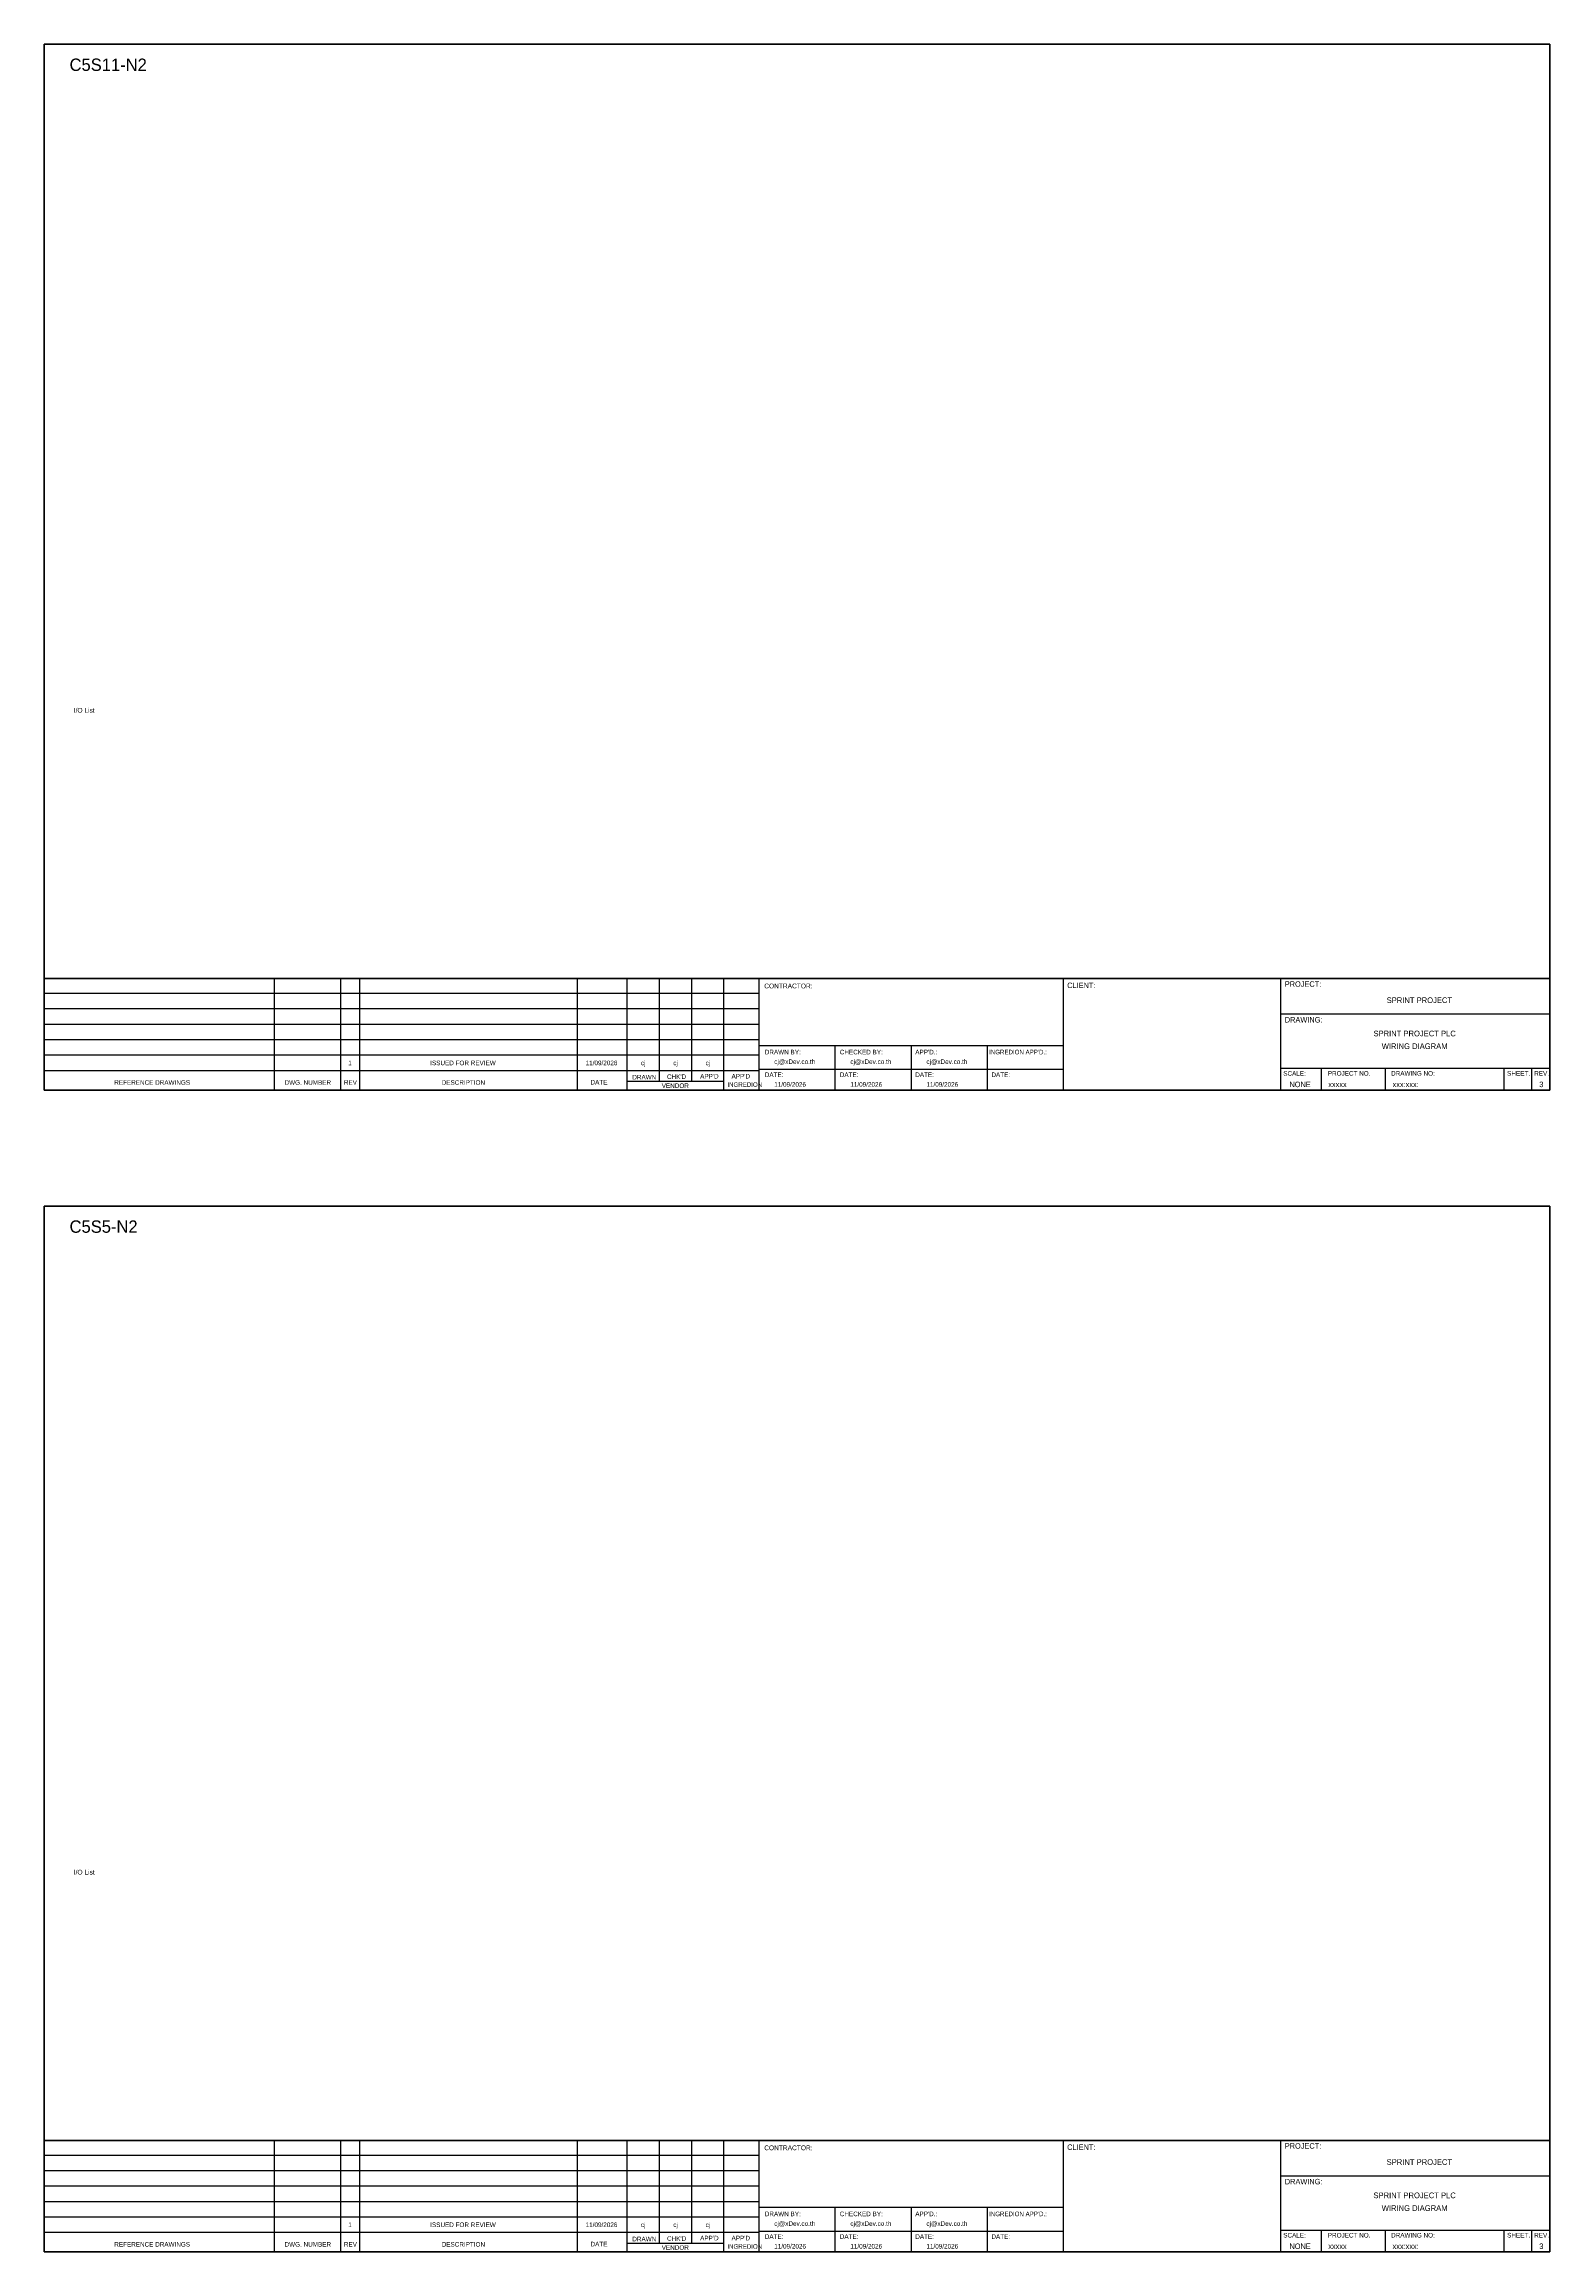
# Model space of a CAD drawing. Header units: metres. Extents: x 0 to 20667, y -39055 to 2704.
# Drawn here: x 8387 to 12280, y -36051 to -30342 of the extents above; entities that cross this region are included whole.
import ezdxf
from ezdxf.enums import TextEntityAlignment as Align

# ---------------------------------------------------------------- set-up
doc = ezdxf.new("R2010")
doc.units = ezdxf.units.M

msp = doc.modelspace()

# ---------------------------------------------------------------- linework, layer by layer
at = {"color": 4}
for p, q in [((11688.9, -32990.3), (11688.9, -33046.4)), ((11854.2, -32990.3), (11854.2, -33046.4)), ((11688.9, -35994.5), (11688.9, -36050.6)), ((11854.2, -35994.5), (11854.2, -36050.6))]:
    msp.add_line(p, q, dxfattribs=at)
at = {"color": 4, "ltscale": 0.5}
for p, q in [((12161.3, -32990.3), (12161.3, -33046.4)), ((12161.3, -32990.3), (12161.3, -33046.4)), ((12232.5, -32990.3), (12232.5, -33046.4)), ((12232.5, -32990.3), (12232.5, -33046.4)), ((12161.3, -35994.5), (12161.3, -36050.6)), ((12161.3, -35994.5), (12161.3, -36050.6)), ((12232.5, -35994.5), (12232.5, -36050.6)), ((12232.5, -35994.5), (12232.5, -36050.6))]:
    msp.add_line(p, q, dxfattribs=at)
at = {"layer": 'GT_1', "color": 4}
for p, q in [((8982, -33046.4), (8982, -32758.2)), ((9153.9, -33046.4), (9153.9, -32758.2)), ((9203, -33046.4), (9203, -32758.2)), ((9765.7, -33046.4), (9765.7, -32758.2)), ((9894, -33046.4), (9894, -32758.2)), ((9977.6, -33024.6), (9977.6, -32758.2)), ((10061.1, -33024.5), (10061.1, -32758.2)), ((10144.4, -33046.4), (10144.4, -32758.2)), ((10235.4, -33046.4), (10235.4, -32758.2)), ((11022.4, -33046.4), (11022.4, -32758.2)), ((11584.7, -33046.4), (11584.7, -32758.2)), ((11584.7, -33046.4), (11584.7, -32758.2)), ((11584.7, -33046.4), (11584.7, -32758.2)), ((10235.4, -32797), (8386.6, -32797)), ((10235.4, -32836.8), (8386.6, -32836.8)), ((10235.4, -32876.8), (8386.6, -32876.8)), ((10235.4, -32916.7), (8386.6, -32916.7)), ((11022.4, -32932), (10235.4, -32932)), ((10432.2, -33046.4), (10432.2, -32932)), ((10628.9, -33046.4), (10628.9, -32932)), ((10825.7, -33046.4), (10825.7, -32932)), ((10235.4, -32956.6), (8386.6, -32956.6)), ((11022.4, -32993.5), (10235.4, -32993.5)), ((11584.7, -32990.3), (12279.9, -32990.3)), ((10235.3, -32996.5), (8386.6, -32996.5)), ((10144.4, -33024.6), (9894, -33024.6)), ((8982, -36050.6), (8982, -35762.4)), ((9153.9, -36050.6), (9153.9, -35762.4)), ((9203, -36050.6), (9203, -35762.4)), ((9765.7, -36050.6), (9765.7, -35762.4)), ((9894, -36050.6), (9894, -35762.4)), ((9977.6, -36028.8), (9977.6, -35762.4)), ((10061.1, -36028.7), (10061.1, -35762.4)), ((10144.4, -36050.6), (10144.4, -35762.4)), ((10235.4, -36050.6), (10235.4, -35762.4)), ((11022.4, -36050.6), (11022.4, -35762.4)), ((11584.7, -36050.6), (11584.7, -35762.4)), ((11584.7, -36050.6), (11584.7, -35762.4)), ((11584.7, -36050.6), (11584.7, -35762.4)), ((10235.4, -35801.3), (8386.6, -35801.3)), ((10235.4, -35841.1), (8386.6, -35841.1)), ((10235.4, -35881), (8386.6, -35881)), ((10235.4, -35920.9), (8386.6, -35920.9)), ((10235.4, -35960.8), (8386.6, -35960.8)), ((11022.4, -35936.2), (10235.4, -35936.2)), ((10432.2, -36050.6), (10432.2, -35936.2)), ((10628.9, -36050.6), (10628.9, -35936.2)), ((10825.7, -36050.6), (10825.7, -35936.2)), ((10235.3, -36000.8), (8386.6, -36000.8)), ((11022.4, -35997.7), (10235.4, -35997.7)), ((11584.7, -35994.5), (12279.9, -35994.5)), ((10144.4, -36028.8), (9894, -36028.8))]:
    msp.add_line(p, q, dxfattribs=at)
at = {"layer": 'HELPPOINT', "color": 4, "lineweight": 35}
for p, q in [((8386.6, -33046.4), (8386.6, -30342.1)), ((8386.6, -30342.1), (12279.9, -30342.1)), ((8386.6, -33046.4), (8386.6, -30342.1)), ((8386.6, -30342.1), (12279.9, -30342.1)), ((12279.9, -30342.1), (12279.9, -33046.4)), ((12279.9, -30342.1), (12279.9, -33046.4)), ((12279.9, -33046.4), (8386.6, -33046.4)), ((12279.9, -33046.4), (8386.6, -33046.4)), ((8386.6, -36050.6), (8386.6, -33346.4)), ((8386.6, -33346.4), (12279.9, -33346.4)), ((8386.6, -36050.6), (8386.6, -33346.4)), ((8386.6, -33346.4), (12279.9, -33346.4)), ((12279.9, -33346.4), (12279.9, -36050.6)), ((12279.9, -33346.4), (12279.9, -36050.6)), ((12279.9, -36050.6), (8386.6, -36050.6)), ((12279.9, -36050.6), (8386.6, -36050.6))]:
    msp.add_line(p, q, dxfattribs=at)
at = {"layer": 'HELPPOINT', "color": 4}
for p, q in [((11584.7, -32849.8), (12279.9, -32849.8)), ((11584.7, -32849.8), (12279.9, -32849.8)), ((11584.7, -32990.3), (12279.9, -32990.3)), ((11584.7, -35854), (12279.9, -35854)), ((11584.7, -35854), (12279.9, -35854)), ((11584.7, -35994.5), (12279.9, -35994.5))]:
    msp.add_line(p, q, dxfattribs=at)
at = {"layer": 'MEMBER', "color": 4, "lineweight": 35}
for p, q in [((8386.6, -32758.2), (12279.9, -32758.2)), ((8386.6, -32758.2), (12279.9, -32758.2)), ((8386.6, -35762.4), (12279.9, -35762.4)), ((8386.6, -35762.4), (12279.9, -35762.4))]:
    msp.add_line(p, q, dxfattribs=at)
at = {"layer": 'MEMBER', "color": 4}
for p, q in [((11584.7, -32849.8), (12279.9, -32849.8)), ((11584.7, -32849.8), (12279.9, -32849.8)), ((11584.7, -32990.3), (12279.9, -32990.3)), ((11584.7, -32990.3), (12279.9, -32990.3)), ((11584.7, -35854), (12279.9, -35854)), ((11584.7, -35854), (12279.9, -35854)), ((11584.7, -35994.5), (12279.9, -35994.5)), ((11584.7, -35994.5), (12279.9, -35994.5))]:
    msp.add_line(p, q, dxfattribs=at)

# ---------------------------------------------------------------- texts
at = {"color": 2}
for s, p in [('C5S11-N2', (8452.3, -30411.4)), ('C5S5-N2', (8452.3, -33415.6))]:
    msp.add_text(s, height=32, dxfattribs=at).set_placement(p)
at = {"color": 4, "ltscale": 100}
for s, p in [('SPRINT PROJECT', (11942.5, -32814.2)), ('SPRINT PROJECT PLC', (11930.3, -32900.3)), ('WIRING DIAGRAM', (11930.3, -32933.2)), ('SPRINT PROJECT', (11942.5, -35818.4)), ('SPRINT PROJECT PLC', (11930.3, -35904.5)), ('WIRING DIAGRAM', (11930.3, -35937.5))]:
    msp.add_text(s, height=14.693, dxfattribs=at).set_placement(p, align=Align.MIDDLE_CENTER)
at = {"layer": 'GT_1', "color": 4}
for s, p in [('PROJECT:', (11594.6, -32779.5)), ('CLIENT:', (11031.9, -32782.9)), ('DRAWING:', (11594.6, -32871.9)), ('CLIENT:', (11031.9, -35787.1)), ('PROJECT:', (11594.6, -35783.8)), ('DRAWING:', (11594.6, -35876.1))]:
    msp.add_text(s, height=14.25, dxfattribs=at).set_placement(p)
at = {"layer": 'MEMBER', "color": 4, "ltscale": 0.8}
for s, height, p in [('I/O List', 12.35, (8463.2, -32070.8)), ('CONTRACTOR:', 12.35, (10248.5, -32783.6)), ('DRAWN BY:', 11.88, (10250, -32954.2)), ('cj@xDev.co.th', 11.875, (10274.4, -32979.1)), ('CHECKED BY:', 11.875, (10443.9, -32954.2)), ('cj@xDev.co.th', 11.875, (10471.2, -32979.1)), ("APP'D.:", 11.88, (10639.1, -32954.2)), ('cj@xDev.co.th', 11.875, (10667.9, -32979.1)), ('REFERENCE DRAWINGS', 11.875, (8568, -33032.9)), ('DWG. NUMBER', 11.875, (9008.2, -33032.9)), ('REV', 11.88, (9161.7, -33032.9)), ('DESCRIPTION', 11.875, (9414.6, -33032.9)), ('DATE', 11.88, (9799.4, -33032.2)), ('DRAWN', 11.88, (9907.4, -33019.1)), ('VENDOR', 11.88, (9983.5, -33041.2)), ("CHK'D", 11.88, (9997.2, -33017.9)), ("APP'D", 11.88, (10082.8, -33016.7)), ("APP'D", 11.88, (10164, -33016.7)), ('DATE:', 11.88, (10250, -33012.8)), ('11/09/2026', 11.88, (10274.4, -33037.9)), ('DATE:', 11.88, (10443.9, -33012.8)), ('11/09/2026', 11.88, (10471.2, -33037.9)), ('DATE:', 11.88, (10639.1, -33012.8)), ('11/09/2026', 11.88, (10667.9, -33037.9)), ('DATE:', 11.88, (10835.9, -33012.8)), ('SCALE:', 11.88, (11590.6, -33009.3)), ('NONE', 14.23, (11606.6, -33039)), ('PROJECT NO.', 11.875, (11705.8, -33009.3)), ('xxxxx', 14.23, (11707, -33039)), ('DRAWING NO:', 11.875, (11869.5, -33009.3)), ('SHEET.', 12, (12169.3, -33009.3)), ('REV.', 12, (12239.2, -33009.3)), ('I/O List', 12.35, (8463.2, -35075)), ('CONTRACTOR:', 12.35, (10248.5, -35787.8)), ('DRAWN BY:', 11.88, (10250, -35958.4)), ('CHECKED BY:', 11.875, (10443.9, -35958.4)), ("APP'D.:", 11.88, (10639.1, -35958.4)), ('DRAWN', 11.88, (9907.4, -36023.3)), ("CHK'D", 11.88, (9997.2, -36022.1)), ("APP'D", 11.88, (10082.8, -36020.9)), ("APP'D", 11.88, (10164, -36020.9)), ('DATE:', 11.88, (10250, -36017)), ('cj@xDev.co.th', 11.875, (10274.4, -35983.4)), ('DATE:', 11.88, (10443.9, -36017)), ('cj@xDev.co.th', 11.875, (10471.2, -35983.4)), ('DATE:', 11.88, (10639.1, -36017)), ('cj@xDev.co.th', 11.875, (10667.9, -35983.4)), ('DATE:', 11.88, (10835.9, -36017)), ('SCALE:', 11.88, (11590.6, -36013.5)), ('PROJECT NO.', 11.875, (11705.8, -36013.5)), ('DRAWING NO:', 11.875, (11869.5, -36013.5)), ('SHEET.', 12, (12169.3, -36013.5)), ('REV.', 12, (12239.2, -36013.5)), ('REFERENCE DRAWINGS', 11.875, (8568, -36037.1)), ('DWG. NUMBER', 11.875, (9008.2, -36037.1)), ('REV', 11.88, (9161.7, -36037.1)), ('DESCRIPTION', 11.875, (9414.6, -36037.1)), ('DATE', 11.88, (9799.4, -36036.4)), ('VENDOR', 11.88, (9983.5, -36045.4)), ('11/09/2026', 11.88, (10274.4, -36042.1)), ('11/09/2026', 11.88, (10471.2, -36042.1)), ('11/09/2026', 11.88, (10667.9, -36042.1)), ('NONE', 14.23, (11606.6, -36043.2)), ('xxxxx', 14.23, (11707, -36043.2))]:
    msp.add_text(s, height=height, dxfattribs=at).set_placement(p)
for s, height, p in [('1', 11.9, (9177.5, -32976.4)), ('ISSUED FOR REVIEW', 11.875, (9469.6, -32976.4)), ('11/09/2026', 11.88, (9827.8, -32976.4)), ('cj', 11.88, (9935.7, -32976.4)), ('cj', 11.88, (10019.3, -32976.4)), ('cj', 11.88, (10102.8, -32976.4)), ('1', 11.9, (9177.5, -35980.6)), ('ISSUED FOR REVIEW', 11.875, (9469.6, -35980.6)), ('11/09/2026', 11.88, (9827.8, -35980.6)), ('cj', 11.88, (9935.7, -35980.6)), ('cj', 11.88, (10019.3, -35980.6)), ('cj', 11.88, (10102.8, -35980.6))]:
    msp.add_text(s, height=height, dxfattribs=at).set_placement(p, align=Align.MIDDLE_CENTER)
at = {"layer": 'MEMBER', "color": 4, "ltscale": 0.8, "width": 0.8}
for s, height, p in [("INGREDION APP'D.:", 11.875, (10829.9, -32954.2)), ('INGREDION', 11.88, (10153.2, -33038.4)), ('xxx:xxx:', 14.23, (11873.2, -33039)), ("INGREDION APP'D.:", 11.875, (10829.9, -35958.4)), ('INGREDION', 11.88, (10153.2, -36042.6)), ('xxx:xxx:', 14.23, (11873.2, -36043.2))]:
    msp.add_text(s, height=height, dxfattribs=at).set_placement(p)
at = {"layer": 'MEMBER', "color": 4, "ltscale": 0.8}
for p in [(12257.8, -33039), (12257.8, -36043.2)]:
    msp.add_text('3', height=14.2, dxfattribs=at).set_placement(p, align=Align.CENTER)

doc.saveas('drawing.dxf')
